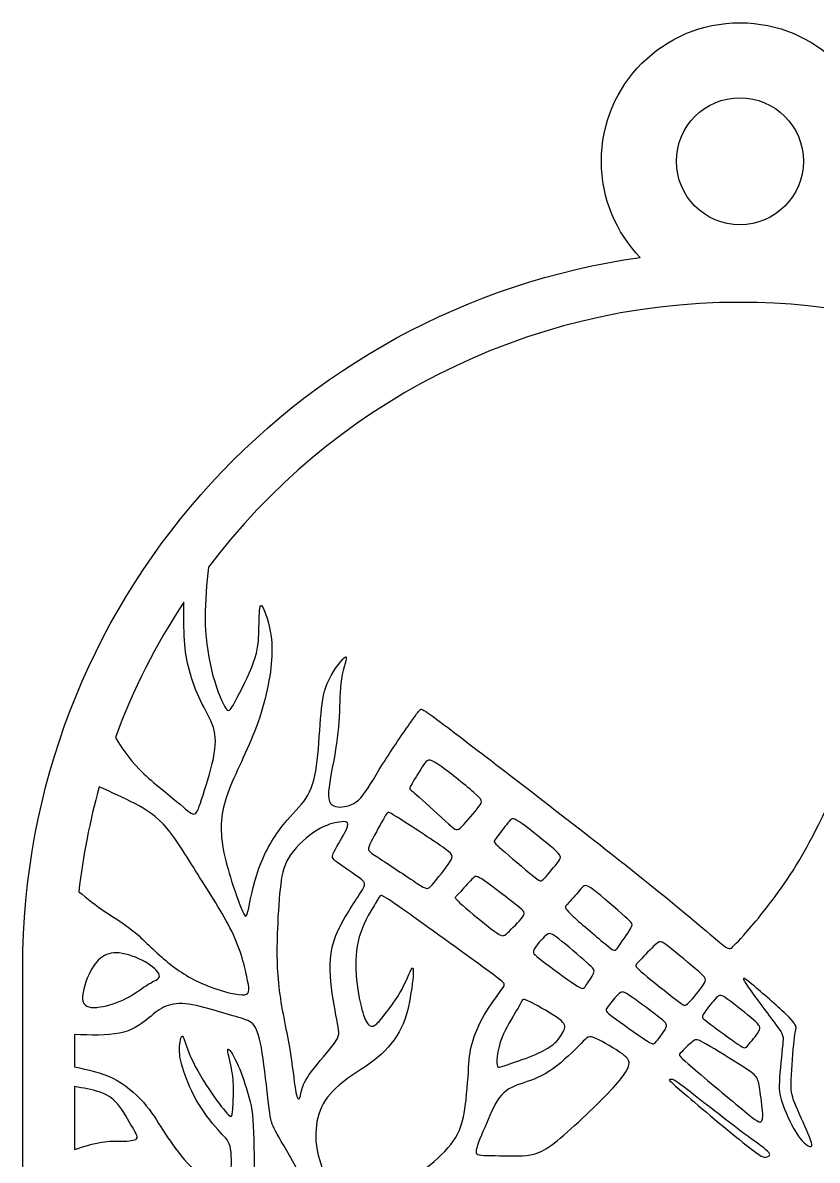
# Model space of a CAD drawing. Header units: centimetres. Extents: x -1 to 124, y -94 to 8.
# Drawn here: x 64.57 to 68.2, y 2.5 to 7.7 of the extents above; entities that cross this region are included whole.
import ezdxf

# ---------------------------------------------------------------- set-up
doc = ezdxf.new("R2010")
doc.units = ezdxf.units.CM
doc.header["$MEASUREMENT"] = 0
doc.layers.add('layer 1', color=7, linetype='Continuous')

msp = doc.modelspace()

# ---------------------------------------------------------------- linework, layer by layer
at = {"layer": 'layer 1', "color": 250}
for points, knots in [([(64.56871, -2.30398), (64.56871, -2.30398), (71.11525, -2.30398), (71.11525, -2.30398), (71.11525, -2.30398), (71.11525, -2.30398), (71.11525, 3.38243), (71.11525, 3.38243), (71.11525, 3.38243), (71.11525, 5.03593), (69.88913, 6.40283), (68.29656, 6.62412), (68.29656, 6.62412), (68.40661, 6.73791), (68.47434, 6.89286), (68.47434, 7.06366), (68.47434, 7.06366), (68.47434, 7.41291), (68.19123, 7.69602), (67.84198, 7.69602), (67.84198, 7.69602), (67.49273, 7.69602), (67.20962, 7.41291), (67.20962, 7.06366), (67.20962, 7.06366), (67.20962, 6.89286), (67.27736, 6.73791), (67.3874, 6.62412), (67.3874, 6.62412), (65.79483, 6.40282), (64.56871, 5.03592), (64.56871, 3.38243), (64.56871, 3.38243), (64.56871, 3.38243), (64.56871, -2.30398), (64.56871, -2.30398)], [0, 0, 0, 0, 0.1, 0.1, 0.1, 0.1, 0.2, 0.2, 0.2, 0.2, 0.3, 0.3, 0.3, 0.3, 0.4, 0.4, 0.4, 0.4, 0.5, 0.5, 0.5, 0.5, 0.6, 0.6, 0.6, 0.6, 0.7, 0.7, 0.7, 0.7, 0.8, 0.8, 0.8, 0.8, 1, 1, 1, 1]), ([(67.84198, 6.77387), (68.00203, 6.77387), (68.13178, 6.90361), (68.13178, 7.06366), (68.13178, 7.06366), (68.13178, 7.22372), (68.00203, 7.35346), (67.84198, 7.35346), (67.84198, 7.35346), (67.68193, 7.35346), (67.55218, 7.22372), (67.55218, 7.06366), (67.55218, 7.06366), (67.55218, 6.90361), (67.68193, 6.77387), (67.84198, 6.77387)], [0, 0, 0, 0, 0.2, 0.2, 0.2, 0.2, 0.4, 0.4, 0.4, 0.4, 0.6, 0.6, 0.6, 0.6, 1, 1, 1, 1]), ([(69.22003, 2.94805), (69.11587, 3.06402), (69.111, 3.07235), (69.11587, 3.08833), (69.11587, 3.08833), (69.12073, 3.10431), (69.13531, 3.12791), (69.20823, 3.23869), (69.20823, 3.23869), (69.28114, 3.34946), (69.4124, 3.54739), (69.57213, 3.78108), (69.57213, 3.78108), (69.73186, 4.01477), (69.92007, 4.28423), (70.01556, 4.42209), (70.01556, 4.42209), (70.11105, 4.55995), (70.11383, 4.56619), (69.98431, 4.63772), (69.98431, 4.63772), (69.85479, 4.70925), (69.59297, 4.84607), (69.45268, 4.91864), (69.45268, 4.91864), (69.3124, 4.99122), (69.29365, 4.99955), (69.27593, 4.97316), (69.27593, 4.97316), (69.25823, 4.94677), (69.24156, 4.88565), (69.21413, 4.81794), (69.21413, 4.81794), (69.1867, 4.75023), (69.1485, 4.67592), (69.11933, 4.62245), (69.11933, 4.62245), (69.09016, 4.56897), (69.07002, 4.53633), (69.02245, 4.43493), (69.02245, 4.43493), (68.97488, 4.33354), (68.89988, 4.1634), (68.83147, 4.01651), (68.83147, 4.01651), (68.76307, 3.86963), (68.70125, 3.74601), (68.66791, 3.68246), (68.66791, 3.68246), (68.63458, 3.61892), (68.62972, 3.61545), (68.57174, 3.71024), (68.57174, 3.71024), (68.51374, 3.80504), (68.40263, 3.99811), (68.34533, 4.09707), (68.34533, 4.09707), (68.28804, 4.19603), (68.28457, 4.20089), (68.25436, 4.14186), (68.25436, 4.14186), (68.22415, 4.08283), (68.1672, 3.9599), (68.09775, 3.84705), (68.09775, 3.84705), (68.02831, 3.7342), (67.94635, 3.63142), (67.89392, 3.56926), (67.89392, 3.56926), (67.84149, 3.50711), (67.81857, 3.48558), (67.80606, 3.47447), (67.80606, 3.47447), (67.79357, 3.46336), (67.79148, 3.46266), (67.73071, 3.5137), (67.73071, 3.5137), (67.66995, 3.56475), (67.55049, 3.66753), (67.31923, 3.85088), (67.31923, 3.85088), (67.08797, 4.03422), (66.7449, 4.29812), (66.57058, 4.43076), (66.57058, 4.43076), (66.39627, 4.56341), (66.39071, 4.56481), (66.38446, 4.56098), (66.38446, 4.56098), (66.37822, 4.55716), (66.37127, 4.54813), (66.34001, 4.50334), (66.34001, 4.50334), (66.30877, 4.45855), (66.2532, 4.37799), (66.21119, 4.31063), (66.21119, 4.31063), (66.16917, 4.24326), (66.1407, 4.18909), (66.11223, 4.15784), (66.11223, 4.15784), (66.08375, 4.12658), (66.05528, 4.11825), (66.02714, 4.11581), (66.02714, 4.11581), (65.99903, 4.11339), (65.97125, 4.11686), (65.96534, 4.15332), (65.96534, 4.15332), (65.95944, 4.18978), (65.97542, 4.25923), (65.98791, 4.32798), (65.98791, 4.32798), (66.00042, 4.39674), (66.00944, 4.4648), (66.01291, 4.5273), (66.01291, 4.5273), (66.01638, 4.58981), (66.01431, 4.64675), (66.02333, 4.69988), (66.02333, 4.69988), (66.03236, 4.75301), (66.0525, 4.80232), (66.04208, 4.80058), (66.04208, 4.80058), (66.03166, 4.79884), (65.9907, 4.74607), (65.96673, 4.6978), (65.96673, 4.6978), (65.94277, 4.64953), (65.93583, 4.60578), (65.93027, 4.54223), (65.93027, 4.54223), (65.92471, 4.47869), (65.92055, 4.39535), (65.91256, 4.32798), (65.91256, 4.32798), (65.90457, 4.26062), (65.89277, 4.20923), (65.8702, 4.16929), (65.8702, 4.16929), (65.84763, 4.12936), (65.81429, 4.10089), (65.77471, 4.05401), (65.77471, 4.05401), (65.73513, 4.00714), (65.68929, 3.94185), (65.65803, 3.86511), (65.65803, 3.86511), (65.62678, 3.78837), (65.61012, 3.70017), (65.60004, 3.65364), (65.60004, 3.65364), (65.58998, 3.60711), (65.5865, 3.60225), (65.56428, 3.65781), (65.56428, 3.65781), (65.54206, 3.71336), (65.50108, 3.82935), (65.48371, 3.92345), (65.48371, 3.92345), (65.46636, 4.01755), (65.47261, 4.08978), (65.50456, 4.17833), (65.50456, 4.17833), (65.5365, 4.26688), (65.59414, 4.37173), (65.63546, 4.48354), (65.63546, 4.48354), (65.67679, 4.59536), (65.70179, 4.71412), (65.7056, 4.80406), (65.7056, 4.80406), (65.70942, 4.89399), (65.69207, 4.9551), (65.67887, 4.99295), (65.67887, 4.99295), (65.66567, 5.03081), (65.65665, 5.04539), (65.65213, 5.02872), (65.65213, 5.02872), (65.64762, 5.01205), (65.64762, 4.96413), (65.64658, 4.92003), (65.64658, 4.92003), (65.64553, 4.87593), (65.64345, 4.83565), (65.62244, 4.77679), (65.62244, 4.77679), (65.60143, 4.71794), (65.5615, 4.6405), (65.53807, 4.59693), (65.53807, 4.59693), (65.51463, 4.55334), (65.50768, 4.54362), (65.49101, 4.57209), (65.49101, 4.57209), (65.47434, 4.60057), (65.44796, 4.66724), (65.4299, 4.74225), (65.4299, 4.74225), (65.41185, 4.81725), (65.40212, 4.90059), (65.40129, 4.98004), (65.40129, 4.98004), (65.40047, 5.0595), (65.40854, 5.13507), (65.41661, 5.21064), (65.41661, 5.21064), (65.97094, 5.9449), (66.85102, 6.41946), (67.84199, 6.41946), (67.84199, 6.41946), (69.51936, 6.41946), (70.87902, 5.0598), (70.87902, 3.38243), (70.87902, 3.38243), (70.87902, 3.38243), (70.87902, 0.05344), (70.87902, 0.05344), (70.87902, 0.05344), (70.86587, 0.01524), (70.85272, -0.02296), (70.84649, -0.05004), (70.84649, -0.05004), (70.84026, -0.07713), (70.84096, -0.0931), (70.84199, -0.16671), (70.84199, -0.16671), (70.84304, -0.24033), (70.84442, -0.37159), (70.84442, -0.43965), (70.84442, -0.43965), (70.84442, -0.50771), (70.84304, -0.51257), (70.8281, -0.51396), (70.8281, -0.51396), (70.81317, -0.51534), (70.7847, -0.51327), (70.76456, -0.51187), (70.76456, -0.51187), (70.74442, -0.51048), (70.73262, -0.50979), (70.72497, -0.45979), (70.72497, -0.45979), (70.71734, -0.40979), (70.71387, -0.31047), (70.7031, -0.24206), (70.7031, -0.24206), (70.69233, -0.17366), (70.67428, -0.13616), (70.66177, -0.11324), (70.66177, -0.11324), (70.64928, -0.09032), (70.64233, -0.08199), (70.63053, -0.08407), (70.63053, -0.08407), (70.61872, -0.08616), (70.60205, -0.09865), (70.58712, -0.11081), (70.58712, -0.11081), (70.57219, -0.12296), (70.55899, -0.13477), (70.55726, -0.1997), (70.55726, -0.1997), (70.55552, -0.26464), (70.56524, -0.38269), (70.56767, -0.44416), (70.56767, -0.44416), (70.5701, -0.50562), (70.56524, -0.51048), (70.53017, -0.51222), (70.53017, -0.51222), (70.4951, -0.51396), (70.42982, -0.51257), (70.39648, -0.51153), (70.39648, -0.51153), (70.36315, -0.51048), (70.36176, -0.50979), (70.36002, -0.48201), (70.36002, -0.48201), (70.35828, -0.45424), (70.3562, -0.39937), (70.35065, -0.3629), (70.35065, -0.3629), (70.34509, -0.32645), (70.33607, -0.30839), (70.32183, -0.28686), (70.32183, -0.28686), (70.30759, -0.26533), (70.28815, -0.24033), (70.27252, -0.2261), (70.27252, -0.2261), (70.25689, -0.21186), (70.24509, -0.20838), (70.23918, -0.25214), (70.23918, -0.25214), (70.23328, -0.29589), (70.23328, -0.38686), (70.23189, -0.43895), (70.23189, -0.43895), (70.2305, -0.49104), (70.22773, -0.50423), (70.20168, -0.50979), (70.20168, -0.50979), (70.17564, -0.51534), (70.12633, -0.51327), (70.09543, -0.51257), (70.09543, -0.51257), (70.06452, -0.51187), (70.05202, -0.51257), (70.04716, -0.45493), (70.04716, -0.45493), (70.0423, -0.39728), (70.04507, -0.2813), (70.04647, -0.21672), (70.04647, -0.21672), (70.04785, -0.15213), (70.04785, -0.13893), (70.03917, -0.1181), (70.03917, -0.1181), (70.03049, -0.09727), (70.01313, -0.0688), (69.99646, -0.04796), (69.99646, -0.04796), (69.97979, -0.02712), (69.96383, -0.01393), (69.93222, -0.03372), (69.93222, -0.03372), (69.90062, -0.05351), (69.8534, -0.1063), (69.82735, -0.1372), (69.82735, -0.1372), (69.80131, -0.1681), (69.79645, -0.17713), (69.77874, -0.0174), (69.77874, -0.0174), (69.76103, 0.14233), (69.73048, 0.47082), (69.71833, 0.6434), (69.71833, 0.6434), (69.70617, 0.81598), (69.71242, 0.83265), (69.77874, 0.79167), (69.77874, 0.79167), (69.84507, 0.7507), (69.97146, 0.65208), (70.04022, 0.60277), (70.04022, 0.60277), (70.10897, 0.55347), (70.12008, 0.55347), (70.21105, 0.67777), (70.21105, 0.67777), (70.30204, 0.8021), (70.47288, 1.05071), (70.55968, 1.17954), (70.55968, 1.17954), (70.64649, 1.30837), (70.64928, 1.3174), (70.48225, 1.42156), (70.48225, 1.42156), (70.31523, 1.52574), (69.97841, 1.72506), (69.80895, 1.82576), (69.80895, 1.82576), (69.6395, 1.92646), (69.63742, 1.92855), (69.62109, 1.99486), (69.62109, 1.99486), (69.60477, 2.06119), (69.57422, 2.19175), (69.5579, 2.26155), (69.5579, 2.26155), (69.54158, 2.33135), (69.53949, 2.34038), (69.57179, 2.34732), (69.57179, 2.34732), (69.60408, 2.35426), (69.67075, 2.35912), (69.70304, 2.36503), (69.70304, 2.36503), (69.73533, 2.37093), (69.73325, 2.37787), (69.63047, 2.49315), (69.63047, 2.49315), (69.52769, 2.60844), (69.3242, 2.83207), (69.22003, 2.94805)], [0, 0, 0, 0, 0.0102041, 0.0102041, 0.0102041, 0.0102041, 0.0204082, 0.0204082, 0.0204082, 0.0204082, 0.0306122, 0.0306122, 0.0306122, 0.0306122, 0.0408163, 0.0408163, 0.0408163, 0.0408163, 0.0510204, 0.0510204, 0.0510204, 0.0510204, 0.0612245, 0.0612245, 0.0612245, 0.0612245, 0.0714286, 0.0714286, 0.0714286, 0.0714286, 0.0816327, 0.0816327, 0.0816327, 0.0816327, 0.0918367, 0.0918367, 0.0918367, 0.0918367, 0.1020408, 0.1020408, 0.1020408, 0.1020408, 0.1122449, 0.1122449, 0.1122449, 0.1122449, 0.122449, 0.122449, 0.122449, 0.122449, 0.1326531, 0.1326531, 0.1326531, 0.1326531, 0.1428571, 0.1428571, 0.1428571, 0.1428571, 0.1530612, 0.1530612, 0.1530612, 0.1530612, 0.1632653, 0.1632653, 0.1632653, 0.1632653, 0.1734694, 0.1734694, 0.1734694, 0.1734694, 0.1836735, 0.1836735, 0.1836735, 0.1836735, 0.1938776, 0.1938776, 0.1938776, 0.1938776, 0.2040816, 0.2040816, 0.2040816, 0.2040816, 0.2142857, 0.2142857, 0.2142857, 0.2142857, 0.2244898, 0.2244898, 0.2244898, 0.2244898, 0.2346939, 0.2346939, 0.2346939, 0.2346939, 0.244898, 0.244898, 0.244898, 0.244898, 0.255102, 0.255102, 0.255102, 0.255102, 0.2653061, 0.2653061, 0.2653061, 0.2653061, 0.2755102, 0.2755102, 0.2755102, 0.2755102, 0.2857143, 0.2857143, 0.2857143, 0.2857143, 0.2959184, 0.2959184, 0.2959184, 0.2959184, 0.3061224, 0.3061224, 0.3061224, 0.3061224, 0.3163265, 0.3163265, 0.3163265, 0.3163265, 0.3265306, 0.3265306, 0.3265306, 0.3265306, 0.3367347, 0.3367347, 0.3367347, 0.3367347, 0.3469388, 0.3469388, 0.3469388, 0.3469388, 0.3571429, 0.3571429, 0.3571429, 0.3571429, 0.3673469, 0.3673469, 0.3673469, 0.3673469, 0.377551, 0.377551, 0.377551, 0.377551, 0.3877551, 0.3877551, 0.3877551, 0.3877551, 0.3979592, 0.3979592, 0.3979592, 0.3979592, 0.4081633, 0.4081633, 0.4081633, 0.4081633, 0.4183673, 0.4183673, 0.4183673, 0.4183673, 0.4285714, 0.4285714, 0.4285714, 0.4285714, 0.4387755, 0.4387755, 0.4387755, 0.4387755, 0.4489796, 0.4489796, 0.4489796, 0.4489796, 0.4591837, 0.4591837, 0.4591837, 0.4591837, 0.4693878, 0.4693878, 0.4693878, 0.4693878, 0.4795918, 0.4795918, 0.4795918, 0.4795918, 0.4897959, 0.4897959, 0.4897959, 0.4897959, 0.5, 0.5, 0.5, 0.5, 0.5102041, 0.5102041, 0.5102041, 0.5102041, 0.5204082, 0.5204082, 0.5204082, 0.5204082, 0.5306122, 0.5306122, 0.5306122, 0.5306122, 0.5408163, 0.5408163, 0.5408163, 0.5408163, 0.5510204, 0.5510204, 0.5510204, 0.5510204, 0.5612245, 0.5612245, 0.5612245, 0.5612245, 0.5714286, 0.5714286, 0.5714286, 0.5714286, 0.5816327, 0.5816327, 0.5816327, 0.5816327, 0.5918367, 0.5918367, 0.5918367, 0.5918367, 0.6020408, 0.6020408, 0.6020408, 0.6020408, 0.6122449, 0.6122449, 0.6122449, 0.6122449, 0.622449, 0.622449, 0.622449, 0.622449, 0.6326531, 0.6326531, 0.6326531, 0.6326531, 0.6428571, 0.6428571, 0.6428571, 0.6428571, 0.6530612, 0.6530612, 0.6530612, 0.6530612, 0.6632653, 0.6632653, 0.6632653, 0.6632653, 0.6734694, 0.6734694, 0.6734694, 0.6734694, 0.6836735, 0.6836735, 0.6836735, 0.6836735, 0.6938776, 0.6938776, 0.6938776, 0.6938776, 0.7040816, 0.7040816, 0.7040816, 0.7040816, 0.7142857, 0.7142857, 0.7142857, 0.7142857, 0.7244898, 0.7244898, 0.7244898, 0.7244898, 0.7346939, 0.7346939, 0.7346939, 0.7346939, 0.744898, 0.744898, 0.744898, 0.744898, 0.755102, 0.755102, 0.755102, 0.755102, 0.7653061, 0.7653061, 0.7653061, 0.7653061, 0.7755102, 0.7755102, 0.7755102, 0.7755102, 0.7857143, 0.7857143, 0.7857143, 0.7857143, 0.7959184, 0.7959184, 0.7959184, 0.7959184, 0.8061224, 0.8061224, 0.8061224, 0.8061224, 0.8163265, 0.8163265, 0.8163265, 0.8163265, 0.8265306, 0.8265306, 0.8265306, 0.8265306, 0.8367347, 0.8367347, 0.8367347, 0.8367347, 0.8469388, 0.8469388, 0.8469388, 0.8469388, 0.8571429, 0.8571429, 0.8571429, 0.8571429, 0.8673469, 0.8673469, 0.8673469, 0.8673469, 0.877551, 0.877551, 0.877551, 0.877551, 0.8877551, 0.8877551, 0.8877551, 0.8877551, 0.8979592, 0.8979592, 0.8979592, 0.8979592, 0.9081633, 0.9081633, 0.9081633, 0.9081633, 0.9183673, 0.9183673, 0.9183673, 0.9183673, 0.9285714, 0.9285714, 0.9285714, 0.9285714, 0.9387755, 0.9387755, 0.9387755, 0.9387755, 0.9489796, 0.9489796, 0.9489796, 0.9489796, 0.9591837, 0.9591837, 0.9591837, 0.9591837, 0.9693878, 0.9693878, 0.9693878, 0.9693878, 0.9795918, 0.9795918, 0.9795918, 0.9795918, 1, 1, 1, 1]), ([(65.10162, 4.28661), (65.05069, 4.33831), (65.02104, 4.38546), (64.9914, 4.4326), (64.9914, 4.4326), (65.07216, 4.65177), (65.17749, 4.85906), (65.30402, 5.05113), (65.30402, 5.05113), (65.30376, 4.98948), (65.30351, 4.92784), (65.30685, 4.87653), (65.30685, 4.87653), (65.3102, 4.82523), (65.31714, 4.78425), (65.3293, 4.73911), (65.3293, 4.73911), (65.34145, 4.69397), (65.35882, 4.64466), (65.38, 4.6009), (65.38, 4.6009), (65.40118, 4.55715), (65.42618, 4.51896), (65.43868, 4.47903), (65.43868, 4.47903), (65.45118, 4.43909), (65.45118, 4.39743), (65.43868, 4.33735), (65.43868, 4.33735), (65.42618, 4.27728), (65.40118, 4.1988), (65.38521, 4.15018), (65.38521, 4.15018), (65.36924, 4.10157), (65.36229, 4.08283), (65.3491, 4.08318), (65.3491, 4.08318), (65.3359, 4.08353), (65.31646, 4.10297), (65.27062, 4.14081), (65.27062, 4.14081), (65.22478, 4.17866), (65.15255, 4.23492), (65.10162, 4.28661)], [0, 0, 0, 0, 0.0833333, 0.0833333, 0.0833333, 0.0833333, 0.1666667, 0.1666667, 0.1666667, 0.1666667, 0.25, 0.25, 0.25, 0.25, 0.3333333, 0.3333333, 0.3333333, 0.3333333, 0.4166667, 0.4166667, 0.4166667, 0.4166667, 0.5, 0.5, 0.5, 0.5, 0.5833333, 0.5833333, 0.5833333, 0.5833333, 0.6666667, 0.6666667, 0.6666667, 0.6666667, 0.75, 0.75, 0.75, 0.75, 0.8333333, 0.8333333, 0.8333333, 0.8333333, 1, 1, 1, 1]), ([(66.51202, 4.03786), (66.4773, 4.06894), (66.41271, 4.12901), (66.37799, 4.16026), (66.37799, 4.16026), (66.34327, 4.19152), (66.33841, 4.19395), (66.33597, 4.19655), (66.33597, 4.19655), (66.33354, 4.19915), (66.33354, 4.20194), (66.34587, 4.22311), (66.34587, 4.22311), (66.3582, 4.2443), (66.38285, 4.28388), (66.3983, 4.30767), (66.3983, 4.30767), (66.41375, 4.33145), (66.42001, 4.33945), (66.46324, 4.31079), (66.46324, 4.31079), (66.50647, 4.28215), (66.58668, 4.21686), (66.62731, 4.18179), (66.62731, 4.18179), (66.66793, 4.14672), (66.66898, 4.14186), (66.65058, 4.11703), (66.65058, 4.11703), (66.63217, 4.0922), (66.59432, 4.04741), (66.57296, 4.02605), (66.57296, 4.02605), (66.55161, 4.0047), (66.54674, 4.00678), (66.51202, 4.03786)], [0, 0, 0, 0, 0.1, 0.1, 0.1, 0.1, 0.2, 0.2, 0.2, 0.2, 0.3, 0.3, 0.3, 0.3, 0.4, 0.4, 0.4, 0.4, 0.5, 0.5, 0.5, 0.5, 0.6, 0.6, 0.6, 0.6, 0.7, 0.7, 0.7, 0.7, 0.8, 0.8, 0.8, 0.8, 1, 1, 1, 1]), ([(65.59529, 3.32166), (65.60467, 3.27375), (65.60605, 3.25639), (65.56994, 3.25743), (65.56994, 3.25743), (65.53383, 3.25847), (65.4602, 3.27791), (65.39527, 3.3057), (65.39527, 3.3057), (65.33034, 3.33348), (65.27409, 3.36959), (65.22131, 3.41403), (65.22131, 3.41403), (65.16853, 3.45848), (65.11922, 3.51127), (65.07338, 3.54912), (65.07338, 3.54912), (65.02755, 3.58696), (64.98518, 3.60988), (64.94427, 3.6373), (64.94427, 3.6373), (64.90337, 3.66473), (64.86391, 3.69667), (64.82446, 3.7286), (64.82446, 3.7286), (64.84304, 3.89238), (64.87465, 4.05224), (64.91823, 4.20707), (64.91823, 4.20707), (64.97365, 4.18233), (65.02907, 4.15758), (65.0804, 4.13062), (65.0804, 4.13062), (65.13171, 4.10366), (65.17895, 4.0745), (65.22686, 4.01823), (65.22686, 4.01823), (65.27478, 3.96199), (65.32339, 3.87865), (65.37756, 3.79218), (65.37756, 3.79218), (65.43174, 3.70572), (65.49146, 3.61613), (65.53001, 3.5321), (65.53001, 3.5321), (65.56855, 3.44806), (65.58591, 3.36959), (65.59529, 3.32166)], [0, 0, 0, 0, 0.0769231, 0.0769231, 0.0769231, 0.0769231, 0.1538462, 0.1538462, 0.1538462, 0.1538462, 0.2307692, 0.2307692, 0.2307692, 0.2307692, 0.3076923, 0.3076923, 0.3076923, 0.3076923, 0.3846154, 0.3846154, 0.3846154, 0.3846154, 0.4615385, 0.4615385, 0.4615385, 0.4615385, 0.5384615, 0.5384615, 0.5384615, 0.5384615, 0.6153846, 0.6153846, 0.6153846, 0.6153846, 0.6923077, 0.6923077, 0.6923077, 0.6923077, 0.7692308, 0.7692308, 0.7692308, 0.7692308, 0.8461538, 0.8461538, 0.8461538, 0.8461538, 1, 1, 1, 1]), ([(66.48425, 3.93299), (66.53286, 3.89914), (66.53633, 3.89254), (66.5181, 3.86441), (66.5181, 3.86441), (66.49987, 3.83628), (66.45994, 3.78663), (66.43875, 3.7618), (66.43875, 3.7618), (66.41758, 3.73697), (66.41514, 3.73697), (66.36948, 3.76666), (66.36948, 3.76666), (66.32382, 3.79635), (66.23493, 3.85573), (66.18892, 3.88577), (66.18892, 3.88577), (66.14291, 3.9158), (66.13978, 3.9165), (66.1535, 3.94532), (66.1535, 3.94532), (66.16722, 3.97414), (66.19777, 4.0311), (66.21461, 4.06026), (66.21461, 4.06026), (66.23145, 4.08943), (66.23458, 4.09081), (66.23788, 4.09099), (66.23788, 4.09099), (66.24118, 4.09116), (66.24465, 4.09012), (66.29326, 4.05904), (66.29326, 4.05904), (66.34188, 4.02796), (66.43564, 3.96685), (66.48425, 3.93299)], [0, 0, 0, 0, 0.1, 0.1, 0.1, 0.1, 0.2, 0.2, 0.2, 0.2, 0.3, 0.3, 0.3, 0.3, 0.4, 0.4, 0.4, 0.4, 0.5, 0.5, 0.5, 0.5, 0.6, 0.6, 0.6, 0.6, 0.7, 0.7, 0.7, 0.7, 0.8, 0.8, 0.8, 0.8, 1, 1, 1, 1]), ([(66.89573, 3.80243), (66.85996, 3.83177), (66.79051, 3.89011), (66.75544, 3.92119), (66.75544, 3.92119), (66.72037, 3.95227), (66.71968, 3.95609), (66.72071, 3.95955), (66.72071, 3.95955), (66.72176, 3.96303), (66.72454, 3.96616), (66.73773, 3.98351), (66.73773, 3.98351), (66.75093, 4.00088), (66.77454, 4.03248), (66.78877, 4.04931), (66.78877, 4.04931), (66.80302, 4.06616), (66.80788, 4.06824), (66.84607, 4.04046), (66.84607, 4.04046), (66.88427, 4.01269), (66.9558, 3.95504), (66.99209, 3.92379), (66.99209, 3.92379), (67.02838, 3.89254), (67.02942, 3.88768), (67.01414, 3.86684), (67.01414, 3.86684), (66.99886, 3.84601), (66.96726, 3.80921), (66.95042, 3.79097), (66.95042, 3.79097), (66.93358, 3.77274), (66.9315, 3.77309), (66.89573, 3.80243)], [0, 0, 0, 0, 0.1, 0.1, 0.1, 0.1, 0.2, 0.2, 0.2, 0.2, 0.3, 0.3, 0.3, 0.3, 0.4, 0.4, 0.4, 0.4, 0.5, 0.5, 0.5, 0.5, 0.6, 0.6, 0.6, 0.6, 0.7, 0.7, 0.7, 0.7, 0.8, 0.8, 0.8, 0.8, 1, 1, 1, 1]), ([(65.88697, 2.90775), (65.85711, 2.86782), (65.84739, 2.84352), (65.84183, 2.82338), (65.84183, 2.82338), (65.83628, 2.80324), (65.83489, 2.78726), (65.83072, 2.78309), (65.83072, 2.78309), (65.82655, 2.77893), (65.81961, 2.78656), (65.81301, 2.82545), (65.81301, 2.82545), (65.80641, 2.86435), (65.80016, 2.93449), (65.78558, 3.01852), (65.78558, 3.01852), (65.77099, 3.10256), (65.74808, 3.20048), (65.73731, 3.29424), (65.73731, 3.29424), (65.72655, 3.38799), (65.72794, 3.47758), (65.73106, 3.55744), (65.73106, 3.55744), (65.73419, 3.63731), (65.73905, 3.70745), (65.74599, 3.76197), (65.74599, 3.76197), (65.75294, 3.81649), (65.76196, 3.85538), (65.79114, 3.89705), (65.79114, 3.89705), (65.82031, 3.93871), (65.86961, 3.98316), (65.91197, 4.00921), (65.91197, 4.00921), (65.95434, 4.03525), (65.98976, 4.04289), (66.01129, 4.04636), (66.01129, 4.04636), (66.03281, 4.04984), (66.04046, 4.04914), (66.04636, 4.04567), (66.04636, 4.04567), (66.05226, 4.04219), (66.05643, 4.03595), (66.04427, 4.00991), (66.04427, 4.00991), (66.03212, 3.98386), (66.00365, 3.93802), (65.99045, 3.91233), (65.99045, 3.91233), (65.97726, 3.88663), (65.97934, 3.88107), (66.00538, 3.86163), (66.00538, 3.86163), (66.03143, 3.84218), (66.08143, 3.80885), (66.10781, 3.78975), (66.10781, 3.78975), (66.13421, 3.77065), (66.13698, 3.76579), (66.11025, 3.72342), (66.11025, 3.72342), (66.08351, 3.68107), (66.02726, 3.60119), (65.99844, 3.52828), (65.99844, 3.52828), (65.96961, 3.45536), (65.96823, 3.38938), (65.97517, 3.3182), (65.97517, 3.3182), (65.98212, 3.24701), (65.9974, 3.17062), (66.00573, 3.12652), (66.00573, 3.12652), (66.01406, 3.08242), (66.01545, 3.07061), (65.99115, 3.03693), (65.99115, 3.03693), (65.96684, 3.00324), (65.91683, 2.94769), (65.88697, 2.90775)], [0, 0, 0, 0, 0.0454545, 0.0454545, 0.0454545, 0.0454545, 0.0909091, 0.0909091, 0.0909091, 0.0909091, 0.1363636, 0.1363636, 0.1363636, 0.1363636, 0.1818182, 0.1818182, 0.1818182, 0.1818182, 0.2272727, 0.2272727, 0.2272727, 0.2272727, 0.2727273, 0.2727273, 0.2727273, 0.2727273, 0.3181818, 0.3181818, 0.3181818, 0.3181818, 0.3636364, 0.3636364, 0.3636364, 0.3636364, 0.4090909, 0.4090909, 0.4090909, 0.4090909, 0.4545455, 0.4545455, 0.4545455, 0.4545455, 0.5, 0.5, 0.5, 0.5, 0.5454545, 0.5454545, 0.5454545, 0.5454545, 0.5909091, 0.5909091, 0.5909091, 0.5909091, 0.6363636, 0.6363636, 0.6363636, 0.6363636, 0.6818182, 0.6818182, 0.6818182, 0.6818182, 0.7272727, 0.7272727, 0.7272727, 0.7272727, 0.7727273, 0.7727273, 0.7727273, 0.7727273, 0.8181818, 0.8181818, 0.8181818, 0.8181818, 0.8636364, 0.8636364, 0.8636364, 0.8636364, 0.9090909, 0.9090909, 0.9090909, 0.9090909, 1, 1, 1, 1]), ([(66.7195, 3.54928), (66.68148, 3.57759), (66.61064, 3.63592), (66.57574, 3.66666), (66.57574, 3.66666), (66.54085, 3.69739), (66.54188, 3.70051), (66.54345, 3.70294), (66.54345, 3.70294), (66.54501, 3.70537), (66.54709, 3.70712), (66.56168, 3.72308), (66.56168, 3.72308), (66.57626, 3.73905), (66.60335, 3.76927), (66.61897, 3.78559), (66.61897, 3.78559), (66.6346, 3.80191), (66.63877, 3.80434), (66.67644, 3.77813), (66.67644, 3.77813), (66.71412, 3.75191), (66.78531, 3.69704), (66.82281, 3.66718), (66.82281, 3.66718), (66.86031, 3.63732), (66.86413, 3.63246), (66.84937, 3.61283), (66.84937, 3.61283), (66.83461, 3.59322), (66.80128, 3.55884), (66.78201, 3.54078), (66.78201, 3.54078), (66.76273, 3.52272), (66.75752, 3.52099), (66.7195, 3.54928)], [0, 0, 0, 0, 0.1, 0.1, 0.1, 0.1, 0.2, 0.2, 0.2, 0.2, 0.3, 0.3, 0.3, 0.3, 0.4, 0.4, 0.4, 0.4, 0.5, 0.5, 0.5, 0.5, 0.6, 0.6, 0.6, 0.6, 0.7, 0.7, 0.7, 0.7, 0.8, 0.8, 0.8, 0.8, 1, 1, 1, 1]), ([(67.23255, 3.48574), (67.19435, 3.51717), (67.11866, 3.58071), (67.08133, 3.61543), (67.08133, 3.61543), (67.044, 3.65016), (67.04504, 3.65607), (67.04591, 3.65954), (67.04591, 3.65954), (67.04677, 3.66302), (67.04747, 3.66405), (67.06101, 3.67916), (67.06101, 3.67916), (67.07456, 3.69427), (67.10094, 3.72343), (67.1164, 3.74114), (67.1164, 3.74114), (67.13186, 3.75885), (67.13637, 3.7651), (67.1737, 3.73732), (67.1737, 3.73732), (67.21103, 3.70954), (67.28117, 3.64774), (67.31728, 3.61544), (67.31728, 3.61544), (67.35339, 3.58315), (67.35547, 3.58037), (67.34228, 3.55866), (67.34228, 3.55866), (67.32909, 3.53696), (67.30061, 3.49634), (67.28603, 3.47568), (67.28603, 3.47568), (67.27144, 3.45501), (67.27075, 3.45432), (67.23255, 3.48574)], [0, 0, 0, 0, 0.1, 0.1, 0.1, 0.1, 0.2, 0.2, 0.2, 0.2, 0.3, 0.3, 0.3, 0.3, 0.4, 0.4, 0.4, 0.4, 0.5, 0.5, 0.5, 0.5, 0.6, 0.6, 0.6, 0.6, 0.7, 0.7, 0.7, 0.7, 0.8, 0.8, 0.8, 0.8, 1, 1, 1, 1]), ([(66.25817, 2.24452), (66.23491, 2.21431), (66.19463, 2.17402), (66.16997, 2.14799), (66.16997, 2.14799), (66.14532, 2.12194), (66.13629, 2.11013), (66.12483, 2.11534), (66.12483, 2.11534), (66.11337, 2.12055), (66.09949, 2.14277), (66.06476, 2.20528), (66.06476, 2.20528), (66.03004, 2.26778), (65.97448, 2.37056), (65.94323, 2.448), (65.94323, 2.448), (65.91197, 2.52544), (65.90503, 2.57753), (65.90642, 2.62614), (65.90642, 2.62614), (65.90781, 2.67475), (65.91753, 2.7199), (65.94044, 2.76052), (65.94044, 2.76052), (65.96337, 2.80115), (65.99948, 2.83726), (66.04462, 2.87059), (66.04462, 2.87059), (66.08976, 2.90393), (66.14394, 2.93449), (66.18942, 2.97268), (66.18942, 2.97268), (66.23491, 3.01088), (66.27172, 3.05672), (66.29603, 3.10672), (66.29603, 3.10672), (66.32034, 3.15673), (66.33214, 3.2109), (66.34082, 3.26645), (66.34082, 3.26645), (66.3495, 3.32201), (66.35506, 3.37896), (66.3488, 3.38104), (66.3488, 3.38104), (66.34256, 3.38313), (66.3245, 3.33034), (66.29984, 3.28382), (66.29984, 3.28382), (66.27519, 3.23729), (66.24394, 3.19701), (66.22206, 3.16922), (66.22206, 3.16922), (66.20018, 3.14145), (66.18769, 3.12617), (66.17622, 3.11887), (66.17622, 3.11887), (66.16477, 3.11158), (66.15435, 3.11228), (66.14394, 3.12512), (66.14394, 3.12512), (66.13352, 3.13798), (66.1231, 3.16297), (66.11268, 3.20638), (66.11268, 3.20638), (66.10226, 3.24979), (66.09185, 3.3116), (66.08942, 3.37132), (66.08942, 3.37132), (66.08699, 3.43105), (66.09254, 3.48869), (66.11129, 3.54286), (66.11129, 3.54286), (66.13004, 3.59703), (66.16199, 3.64773), (66.17901, 3.6762), (66.17901, 3.6762), (66.19601, 3.70467), (66.1981, 3.71093), (66.20504, 3.71093), (66.20504, 3.71093), (66.21199, 3.71093), (66.2238, 3.70467), (66.31547, 3.63974), (66.31547, 3.63974), (66.40714, 3.57481), (66.57868, 3.45119), (66.66757, 3.3859), (66.66757, 3.3859), (66.75647, 3.32063), (66.76272, 3.31369), (66.7655, 3.30847), (66.7655, 3.30847), (66.76828, 3.30327), (66.76759, 3.29979), (66.75126, 3.27721), (66.75126, 3.27721), (66.73494, 3.25465), (66.703, 3.21298), (66.67695, 3.16819), (66.67695, 3.16819), (66.65091, 3.12339), (66.63077, 3.07547), (66.61966, 3.03554), (66.61966, 3.03554), (66.60854, 2.9956), (66.60646, 2.96366), (66.60264, 2.90532), (66.60264, 2.90532), (66.59882, 2.84699), (66.59326, 2.76225), (66.58007, 2.70045), (66.58007, 2.70045), (66.56688, 2.63864), (66.54605, 2.59975), (66.50923, 2.55843), (66.50923, 2.55843), (66.47243, 2.5171), (66.41965, 2.47335), (66.38283, 2.44453), (66.38283, 2.44453), (66.34603, 2.41571), (66.3252, 2.40183), (66.31304, 2.38272), (66.31304, 2.38272), (66.30089, 2.36362), (66.29741, 2.33932), (66.29255, 2.31709), (66.29255, 2.31709), (66.28769, 2.29487), (66.28145, 2.27473), (66.25817, 2.24452)], [0, 0, 0, 0, 0.0294118, 0.0294118, 0.0294118, 0.0294118, 0.0588235, 0.0588235, 0.0588235, 0.0588235, 0.0882353, 0.0882353, 0.0882353, 0.0882353, 0.1176471, 0.1176471, 0.1176471, 0.1176471, 0.1470588, 0.1470588, 0.1470588, 0.1470588, 0.1764706, 0.1764706, 0.1764706, 0.1764706, 0.2058824, 0.2058824, 0.2058824, 0.2058824, 0.2352941, 0.2352941, 0.2352941, 0.2352941, 0.2647059, 0.2647059, 0.2647059, 0.2647059, 0.2941176, 0.2941176, 0.2941176, 0.2941176, 0.3235294, 0.3235294, 0.3235294, 0.3235294, 0.3529412, 0.3529412, 0.3529412, 0.3529412, 0.3823529, 0.3823529, 0.3823529, 0.3823529, 0.4117647, 0.4117647, 0.4117647, 0.4117647, 0.4411765, 0.4411765, 0.4411765, 0.4411765, 0.4705882, 0.4705882, 0.4705882, 0.4705882, 0.5, 0.5, 0.5, 0.5, 0.5294118, 0.5294118, 0.5294118, 0.5294118, 0.5588235, 0.5588235, 0.5588235, 0.5588235, 0.5882353, 0.5882353, 0.5882353, 0.5882353, 0.6176471, 0.6176471, 0.6176471, 0.6176471, 0.6470588, 0.6470588, 0.6470588, 0.6470588, 0.6764706, 0.6764706, 0.6764706, 0.6764706, 0.7058824, 0.7058824, 0.7058824, 0.7058824, 0.7352941, 0.7352941, 0.7352941, 0.7352941, 0.7647059, 0.7647059, 0.7647059, 0.7647059, 0.7941176, 0.7941176, 0.7941176, 0.7941176, 0.8235294, 0.8235294, 0.8235294, 0.8235294, 0.8529412, 0.8529412, 0.8529412, 0.8529412, 0.8823529, 0.8823529, 0.8823529, 0.8823529, 0.9117647, 0.9117647, 0.9117647, 0.9117647, 0.9411765, 0.9411765, 0.9411765, 0.9411765, 1, 1, 1, 1]), ([(67.17421, 3.35535), (67.16762, 3.34007), (67.14956, 3.31508), (67.13932, 3.29997), (67.13932, 3.29997), (67.12908, 3.28487), (67.12665, 3.27966), (67.08862, 3.30466), (67.08862, 3.30466), (67.0506, 3.32966), (66.97698, 3.38487), (66.93774, 3.41473), (66.93774, 3.41473), (66.8985, 3.4446), (66.89365, 3.44911), (66.90371, 3.46665), (66.90371, 3.46665), (66.91379, 3.48418), (66.93878, 3.51474), (66.95562, 3.5288), (66.95562, 3.5288), (66.97247, 3.54286), (66.98115, 3.54044), (67.0157, 3.51318), (67.0157, 3.51318), (67.05025, 3.48592), (67.11067, 3.43383), (67.14331, 3.40501), (67.14331, 3.40501), (67.17596, 3.37619), (67.18082, 3.37063), (67.17421, 3.35535)], [0, 0, 0, 0, 0.1111111, 0.1111111, 0.1111111, 0.1111111, 0.2222222, 0.2222222, 0.2222222, 0.2222222, 0.3333333, 0.3333333, 0.3333333, 0.3333333, 0.4444444, 0.4444444, 0.4444444, 0.4444444, 0.5555556, 0.5555556, 0.5555556, 0.5555556, 0.6666667, 0.6666667, 0.6666667, 0.6666667, 0.7777778, 0.7777778, 0.7777778, 0.7777778, 1, 1, 1, 1]), ([(67.60949, 3.22202), (67.5909, 3.20326), (67.58674, 3.20709), (67.54889, 3.23694), (67.54889, 3.23694), (67.51104, 3.26681), (67.43951, 3.32271), (67.40339, 3.3531), (67.40339, 3.3531), (67.36729, 3.38349), (67.36659, 3.38834), (67.36711, 3.39199), (67.36711, 3.39199), (67.36763, 3.39563), (67.36937, 3.39807), (67.38673, 3.41647), (67.38673, 3.41647), (67.40409, 3.43487), (67.43708, 3.46925), (67.45618, 3.48696), (67.45618, 3.48696), (67.47528, 3.50467), (67.48049, 3.50571), (67.5166, 3.47811), (67.5166, 3.47811), (67.55271, 3.4505), (67.61973, 3.39425), (67.65445, 3.36369), (67.65445, 3.36369), (67.68917, 3.33313), (67.69161, 3.32827), (67.67633, 3.30517), (67.67633, 3.30517), (67.66105, 3.28209), (67.62806, 3.24077), (67.60949, 3.22202)], [0, 0, 0, 0, 0.1, 0.1, 0.1, 0.1, 0.2, 0.2, 0.2, 0.2, 0.3, 0.3, 0.3, 0.3, 0.4, 0.4, 0.4, 0.4, 0.5, 0.5, 0.5, 0.5, 0.6, 0.6, 0.6, 0.6, 0.7, 0.7, 0.7, 0.7, 0.8, 0.8, 0.8, 0.8, 1, 1, 1, 1]), ([(64.92059, 3.20222), (64.8824, 3.19667), (64.85115, 3.20014), (64.84351, 3.22826), (64.84351, 3.22826), (64.83587, 3.25639), (64.85184, 3.30917), (64.8699, 3.34875), (64.8699, 3.34875), (64.88796, 3.38834), (64.9081, 3.41473), (64.93241, 3.43105), (64.93241, 3.43105), (64.95671, 3.44737), (64.98518, 3.45362), (65.02268, 3.44702), (65.02268, 3.44702), (65.06019, 3.44043), (65.10672, 3.42098), (65.14005, 3.40015), (65.14005, 3.40015), (65.17339, 3.37931), (65.19353, 3.35709), (65.19249, 3.34285), (65.19249, 3.34285), (65.19144, 3.32862), (65.16922, 3.32236), (65.14179, 3.30604), (65.14179, 3.30604), (65.11436, 3.28973), (65.08171, 3.26333), (65.04282, 3.24284), (65.04282, 3.24284), (65.00393, 3.22236), (64.95879, 3.20778), (64.92059, 3.20222)], [0, 0, 0, 0, 0.1, 0.1, 0.1, 0.1, 0.2, 0.2, 0.2, 0.2, 0.3, 0.3, 0.3, 0.3, 0.4, 0.4, 0.4, 0.4, 0.5, 0.5, 0.5, 0.5, 0.6, 0.6, 0.6, 0.6, 0.7, 0.7, 0.7, 0.7, 0.8, 0.8, 0.8, 0.8, 1, 1, 1, 1]), ([(68.10795, 2.61416), (68.08261, 2.65114), (68.05552, 2.71122), (68.03989, 2.75167), (68.03989, 2.75167), (68.02427, 2.79213), (68.0201, 2.81296), (68.02235, 2.86209), (68.02235, 2.86209), (68.02461, 2.91123), (68.0333, 2.98867), (68.03746, 3.02929), (68.03746, 3.02929), (68.04163, 3.06992), (68.04128, 3.07374), (68.01107, 3.11506), (68.01107, 3.11506), (67.98086, 3.15638), (67.92079, 3.23521), (67.89005, 3.27826), (67.89005, 3.27826), (67.85932, 3.32133), (67.85794, 3.32862), (67.85915, 3.33157), (67.85915, 3.33157), (67.86037, 3.33453), (67.86419, 3.33313), (67.90221, 3.30136), (67.90221, 3.30136), (67.94024, 3.26959), (68.01246, 3.20743), (68.0517, 3.16975), (68.0517, 3.16975), (68.09093, 3.13208), (68.09719, 3.11889), (68.09823, 3.10916), (68.09823, 3.10916), (68.09927, 3.09944), (68.0951, 3.09319), (68.08989, 3.04891), (68.08989, 3.04891), (68.08469, 3.00464), (68.07844, 2.92235), (68.07653, 2.87182), (68.07653, 2.87182), (68.07462, 2.8213), (68.07705, 2.80254), (68.09233, 2.76348), (68.09233, 2.76348), (68.10761, 2.72441), (68.13573, 2.66504), (68.15257, 2.62597), (68.15257, 2.62597), (68.16941, 2.5869), (68.17497, 2.56815), (68.16594, 2.56573), (68.16594, 2.56573), (68.15691, 2.56329), (68.1333, 2.57718), (68.10795, 2.61416)], [0, 0, 0, 0, 0.0625, 0.0625, 0.0625, 0.0625, 0.125, 0.125, 0.125, 0.125, 0.1875, 0.1875, 0.1875, 0.1875, 0.25, 0.25, 0.25, 0.25, 0.3125, 0.3125, 0.3125, 0.3125, 0.375, 0.375, 0.375, 0.375, 0.4375, 0.4375, 0.4375, 0.4375, 0.5, 0.5, 0.5, 0.5, 0.5625, 0.5625, 0.5625, 0.5625, 0.625, 0.625, 0.625, 0.625, 0.6875, 0.6875, 0.6875, 0.6875, 0.75, 0.75, 0.75, 0.75, 0.8125, 0.8125, 0.8125, 0.8125, 0.875, 0.875, 0.875, 0.875, 1, 1, 1, 1]), ([(64.98025, 2.87685), (64.92603, 2.90359), (64.86549, 2.91609), (64.80495, 2.92859), (64.80495, 2.92859), (64.80495, 2.92859), (64.80495, 3.07652), (64.80495, 3.07652), (64.80495, 3.07652), (64.87938, 3.07374), (64.95381, 3.07096), (65.01012, 3.08277), (65.01012, 3.08277), (65.06644, 3.09458), (65.10464, 3.12096), (65.13415, 3.14423), (65.13415, 3.14423), (65.16367, 3.1675), (65.1845, 3.18763), (65.21124, 3.20083), (65.21124, 3.20083), (65.23797, 3.21402), (65.27062, 3.22028), (65.31159, 3.21645), (65.31159, 3.21645), (65.35256, 3.21264), (65.40187, 3.19875), (65.44771, 3.18555), (65.44771, 3.18555), (65.49354, 3.17236), (65.53591, 3.15985), (65.56647, 3.15047), (65.56647, 3.15047), (65.59702, 3.1411), (65.61577, 3.13485), (65.63036, 3.10916), (65.63036, 3.10916), (65.64494, 3.08347), (65.65536, 3.03832), (65.66578, 2.9661), (65.66578, 2.9661), (65.67619, 2.89387), (65.68661, 2.79456), (65.69356, 2.7383), (65.69356, 2.7383), (65.7005, 2.68205), (65.70398, 2.66885), (65.72238, 2.63517), (65.72238, 2.63517), (65.74078, 2.60149), (65.77412, 2.54732), (65.8144, 2.47197), (65.8144, 2.47197), (65.85468, 2.39662), (65.9019, 2.30009), (65.9276, 2.22404), (65.9276, 2.22404), (65.9533, 2.148), (65.95746, 2.09243), (65.95885, 2.05945), (65.95885, 2.05945), (65.96023, 2.02646), (65.95885, 2.01605), (65.92448, 2.02784), (65.92448, 2.02784), (65.8901, 2.03965), (65.82273, 2.07368), (65.77377, 2.10771), (65.77377, 2.10771), (65.72481, 2.14174), (65.69425, 2.17577), (65.67273, 2.20355), (65.67273, 2.20355), (65.65119, 2.23134), (65.6387, 2.25286), (65.63209, 2.27786), (65.63209, 2.27786), (65.6255, 2.30286), (65.62481, 2.33133), (65.62481, 2.40148), (65.62481, 2.40148), (65.62481, 2.47163), (65.6255, 2.58344), (65.62098, 2.65913), (65.62098, 2.65913), (65.61647, 2.73483), (65.60675, 2.77442), (65.59355, 2.81817), (65.59355, 2.81817), (65.58036, 2.86192), (65.56369, 2.90984), (65.54564, 2.94838), (65.54564, 2.94838), (65.52758, 2.98694), (65.50813, 3.0161), (65.50465, 3.00915), (65.50465, 3.00915), (65.50119, 3.00221), (65.51368, 2.95915), (65.52098, 2.92269), (65.52098, 2.92269), (65.52827, 2.88622), (65.53036, 2.85637), (65.53036, 2.82164), (65.53036, 2.82164), (65.53036, 2.78692), (65.52827, 2.74733), (65.52619, 2.72476), (65.52619, 2.72476), (65.5241, 2.70219), (65.52202, 2.69664), (65.50674, 2.71157), (65.50674, 2.71157), (65.49146, 2.7265), (65.46299, 2.76192), (65.43, 2.81019), (65.43, 2.81019), (65.39701, 2.85845), (65.35951, 2.91956), (65.33659, 2.97096), (65.33659, 2.97096), (65.31367, 3.02235), (65.30535, 3.06402), (65.29805, 3.06853), (65.29805, 3.06853), (65.29076, 3.07304), (65.2845, 3.04041), (65.28415, 3.0095), (65.28415, 3.0095), (65.28381, 2.97859), (65.28937, 2.94943), (65.3036, 2.90742), (65.3036, 2.90742), (65.31784, 2.8654), (65.34076, 2.81053), (65.372, 2.75914), (65.372, 2.75914), (65.40326, 2.70775), (65.44285, 2.65982), (65.46993, 2.63065), (65.46993, 2.63065), (65.49702, 2.60149), (65.51161, 2.59107), (65.5175, 2.55427), (65.5175, 2.55427), (65.52341, 2.51746), (65.52063, 2.45426), (65.51716, 2.41745), (65.51716, 2.41745), (65.51368, 2.38064), (65.50952, 2.37023), (65.50465, 2.36294), (65.50465, 2.36294), (65.49979, 2.35564), (65.49424, 2.35147), (65.48208, 2.35391), (65.48208, 2.35391), (65.46993, 2.35634), (65.45118, 2.36537), (65.41959, 2.39175), (65.41959, 2.39175), (65.38798, 2.41815), (65.34354, 2.4619), (65.30603, 2.506), (65.30603, 2.506), (65.26853, 2.5501), (65.23798, 2.59455), (65.20985, 2.6383), (65.20985, 2.6383), (65.18172, 2.68205), (65.15603, 2.72511), (65.11922, 2.76712), (65.11922, 2.76712), (65.08241, 2.80914), (65.03449, 2.85012), (64.98025, 2.87685)], [0, 0, 0, 0, 0.0222222, 0.0222222, 0.0222222, 0.0222222, 0.0444444, 0.0444444, 0.0444444, 0.0444444, 0.0666667, 0.0666667, 0.0666667, 0.0666667, 0.0888889, 0.0888889, 0.0888889, 0.0888889, 0.1111111, 0.1111111, 0.1111111, 0.1111111, 0.1333333, 0.1333333, 0.1333333, 0.1333333, 0.1555556, 0.1555556, 0.1555556, 0.1555556, 0.1777778, 0.1777778, 0.1777778, 0.1777778, 0.2, 0.2, 0.2, 0.2, 0.2222222, 0.2222222, 0.2222222, 0.2222222, 0.2444444, 0.2444444, 0.2444444, 0.2444444, 0.2666667, 0.2666667, 0.2666667, 0.2666667, 0.2888889, 0.2888889, 0.2888889, 0.2888889, 0.3111111, 0.3111111, 0.3111111, 0.3111111, 0.3333333, 0.3333333, 0.3333333, 0.3333333, 0.3555556, 0.3555556, 0.3555556, 0.3555556, 0.3777778, 0.3777778, 0.3777778, 0.3777778, 0.4, 0.4, 0.4, 0.4, 0.4222222, 0.4222222, 0.4222222, 0.4222222, 0.4444444, 0.4444444, 0.4444444, 0.4444444, 0.4666667, 0.4666667, 0.4666667, 0.4666667, 0.4888889, 0.4888889, 0.4888889, 0.4888889, 0.5111111, 0.5111111, 0.5111111, 0.5111111, 0.5333333, 0.5333333, 0.5333333, 0.5333333, 0.5555556, 0.5555556, 0.5555556, 0.5555556, 0.5777778, 0.5777778, 0.5777778, 0.5777778, 0.6, 0.6, 0.6, 0.6, 0.6222222, 0.6222222, 0.6222222, 0.6222222, 0.6444444, 0.6444444, 0.6444444, 0.6444444, 0.6666667, 0.6666667, 0.6666667, 0.6666667, 0.6888889, 0.6888889, 0.6888889, 0.6888889, 0.7111111, 0.7111111, 0.7111111, 0.7111111, 0.7333333, 0.7333333, 0.7333333, 0.7333333, 0.7555556, 0.7555556, 0.7555556, 0.7555556, 0.7777778, 0.7777778, 0.7777778, 0.7777778, 0.8, 0.8, 0.8, 0.8, 0.8222222, 0.8222222, 0.8222222, 0.8222222, 0.8444444, 0.8444444, 0.8444444, 0.8444444, 0.8666667, 0.8666667, 0.8666667, 0.8666667, 0.8888889, 0.8888889, 0.8888889, 0.8888889, 0.9111111, 0.9111111, 0.9111111, 0.9111111, 0.9333333, 0.9333333, 0.9333333, 0.9333333, 0.9555556, 0.9555556, 0.9555556, 0.9555556, 1, 1, 1, 1]), ([(66.87835, 2.97338), (66.83703, 2.95741), (66.79466, 2.94352), (66.77036, 2.93518), (66.77036, 2.93518), (66.74605, 2.92685), (66.7398, 2.92407), (66.73598, 2.93032), (66.73598, 2.93032), (66.73217, 2.93658), (66.73077, 2.95185), (66.7339, 2.9772), (66.7339, 2.9772), (66.73703, 3.00255), (66.74466, 3.03797), (66.76342, 3.07929), (66.76342, 3.07929), (66.78217, 3.12061), (66.81203, 3.16784), (66.828, 3.19527), (66.828, 3.19527), (66.84397, 3.2227), (66.84606, 3.23035), (66.84953, 3.23451), (66.84953, 3.23451), (66.853, 3.23867), (66.85786, 3.23937), (66.89085, 3.22235), (66.89085, 3.22235), (66.92384, 3.20534), (66.98495, 3.17062), (67.01551, 3.14805), (67.01551, 3.14805), (67.04607, 3.12547), (67.04607, 3.11505), (67.03843, 3.09665), (67.03843, 3.09665), (67.03079, 3.07825), (67.01551, 3.05186), (66.98774, 3.02964), (66.98774, 3.02964), (66.95995, 3.00741), (66.91968, 2.98936), (66.87835, 2.97338)], [0, 0, 0, 0, 0.0833333, 0.0833333, 0.0833333, 0.0833333, 0.1666667, 0.1666667, 0.1666667, 0.1666667, 0.25, 0.25, 0.25, 0.25, 0.3333333, 0.3333333, 0.3333333, 0.3333333, 0.4166667, 0.4166667, 0.4166667, 0.4166667, 0.5, 0.5, 0.5, 0.5, 0.5833333, 0.5833333, 0.5833333, 0.5833333, 0.6666667, 0.6666667, 0.6666667, 0.6666667, 0.75, 0.75, 0.75, 0.75, 0.8333333, 0.8333333, 0.8333333, 0.8333333, 1, 1, 1, 1]), ([(67.40791, 3.05412), (67.37075, 3.07895), (67.29957, 3.1293), (67.26363, 3.15622), (67.26363, 3.15622), (67.22769, 3.18313), (67.227, 3.1866), (67.23742, 3.20135), (67.23742, 3.20135), (67.24783, 3.21611), (67.26936, 3.24216), (67.28273, 3.25587), (67.28273, 3.25587), (67.2961, 3.26959), (67.30131, 3.27098), (67.30686, 3.2708), (67.30686, 3.2708), (67.31242, 3.27063), (67.31833, 3.26889), (67.35166, 3.24545), (67.35166, 3.24545), (67.38499, 3.22202), (67.44576, 3.17688), (67.47754, 3.15152), (67.47754, 3.15152), (67.50931, 3.12617), (67.51208, 3.12062), (67.50288, 3.10377), (67.50288, 3.10377), (67.49368, 3.08693), (67.4725, 3.05881), (67.46034, 3.0444), (67.46034, 3.0444), (67.44819, 3.02999), (67.44507, 3.02929), (67.40791, 3.05412)], [0, 0, 0, 0, 0.1, 0.1, 0.1, 0.1, 0.2, 0.2, 0.2, 0.2, 0.3, 0.3, 0.3, 0.3, 0.4, 0.4, 0.4, 0.4, 0.5, 0.5, 0.5, 0.5, 0.6, 0.6, 0.6, 0.6, 0.7, 0.7, 0.7, 0.7, 0.8, 0.8, 0.8, 0.8, 1, 1, 1, 1]), ([(67.83259, 3.03294), (67.80064, 3.05499), (67.73848, 3.10013), (67.70654, 3.12409), (67.70654, 3.12409), (67.67459, 3.14805), (67.67286, 3.15082), (67.67164, 3.15395), (67.67164, 3.15395), (67.67043, 3.15708), (67.66973, 3.16055), (67.68171, 3.17826), (67.68171, 3.17826), (67.69369, 3.19597), (67.71834, 3.22791), (67.73397, 3.24372), (67.73397, 3.24372), (67.7496, 3.25952), (67.75619, 3.25917), (67.78744, 3.2366), (67.78744, 3.2366), (67.8187, 3.21403), (67.8746, 3.16923), (67.90446, 3.14302), (67.90446, 3.14302), (67.93433, 3.1168), (67.93815, 3.10916), (67.92773, 3.09058), (67.92773, 3.09058), (67.91732, 3.072), (67.89266, 3.04249), (67.87946, 3.02721), (67.87946, 3.02721), (67.86627, 3.01193), (67.86453, 3.0109), (67.83259, 3.03294)], [0, 0, 0, 0, 0.1, 0.1, 0.1, 0.1, 0.2, 0.2, 0.2, 0.2, 0.3, 0.3, 0.3, 0.3, 0.4, 0.4, 0.4, 0.4, 0.5, 0.5, 0.5, 0.5, 0.6, 0.6, 0.6, 0.6, 0.7, 0.7, 0.7, 0.7, 0.8, 0.8, 0.8, 0.8, 1, 1, 1, 1]), ([(67.26344, 2.83345), (67.20094, 2.76573), (67.08288, 2.65184), (67.00787, 2.59176), (67.00787, 2.59176), (66.93287, 2.53169), (66.90092, 2.52544), (66.85022, 2.52335), (66.85022, 2.52335), (66.79952, 2.52127), (66.73008, 2.52335), (66.68876, 2.5244), (66.68876, 2.5244), (66.64743, 2.52544), (66.63424, 2.52544), (66.63841, 2.5494), (66.63841, 2.5494), (66.64257, 2.57336), (66.66411, 2.62128), (66.68494, 2.67024), (66.68494, 2.67024), (66.70577, 2.7192), (66.72591, 2.76921), (66.75369, 2.80011), (66.75369, 2.80011), (66.78148, 2.83101), (66.81689, 2.84282), (66.85647, 2.85636), (66.85647, 2.85636), (66.89606, 2.8699), (66.93982, 2.88518), (66.98774, 2.91921), (66.98774, 2.91921), (67.03565, 2.95324), (67.08774, 3.00603), (67.1169, 3.03589), (67.1169, 3.03589), (67.14608, 3.06575), (67.15232, 3.07269), (67.18462, 3.0588), (67.18462, 3.0588), (67.21691, 3.04492), (67.27525, 3.01019), (67.30546, 2.98762), (67.30546, 2.98762), (67.33567, 2.96505), (67.33775, 2.95463), (67.33533, 2.93865), (67.33533, 2.93865), (67.33289, 2.92268), (67.32595, 2.90116), (67.26344, 2.83345)], [0, 0, 0, 0, 0.0714286, 0.0714286, 0.0714286, 0.0714286, 0.1428571, 0.1428571, 0.1428571, 0.1428571, 0.2142857, 0.2142857, 0.2142857, 0.2142857, 0.2857143, 0.2857143, 0.2857143, 0.2857143, 0.3571429, 0.3571429, 0.3571429, 0.3571429, 0.4285714, 0.4285714, 0.4285714, 0.4285714, 0.5, 0.5, 0.5, 0.5, 0.5714286, 0.5714286, 0.5714286, 0.5714286, 0.6428571, 0.6428571, 0.6428571, 0.6428571, 0.7142857, 0.7142857, 0.7142857, 0.7142857, 0.7857143, 0.7857143, 0.7857143, 0.7857143, 0.8571429, 0.8571429, 0.8571429, 0.8571429, 1, 1, 1, 1]), ([(67.9463, 2.70548), (67.9463, 2.68014), (67.9397, 2.67805), (67.93398, 2.67736), (67.93398, 2.67736), (67.92825, 2.67666), (67.92339, 2.67736), (67.86262, 2.72684), (67.86262, 2.72684), (67.80185, 2.77632), (67.68518, 2.87459), (67.62598, 2.92546), (67.62598, 2.92546), (67.56677, 2.97633), (67.56503, 2.9798), (67.5659, 2.9838), (67.5659, 2.9838), (67.56677, 2.9878), (67.57024, 2.99231), (67.58239, 3.00446), (67.58239, 3.00446), (67.59455, 3.01662), (67.61538, 3.03641), (67.6284, 3.04648), (67.6284, 3.04648), (67.64142, 3.05655), (67.64663, 3.05689), (67.68865, 3.03258), (67.68865, 3.03258), (67.73067, 3.00828), (67.80949, 2.95932), (67.8548, 2.93032), (67.8548, 2.93032), (67.90012, 2.90133), (67.91193, 2.8923), (67.91939, 2.87859), (67.91939, 2.87859), (67.92686, 2.86487), (67.92999, 2.84647), (67.93484, 2.81296), (67.93484, 2.81296), (67.9397, 2.77945), (67.9463, 2.73083), (67.9463, 2.70548)], [0, 0, 0, 0, 0.0833333, 0.0833333, 0.0833333, 0.0833333, 0.1666667, 0.1666667, 0.1666667, 0.1666667, 0.25, 0.25, 0.25, 0.25, 0.3333333, 0.3333333, 0.3333333, 0.3333333, 0.4166667, 0.4166667, 0.4166667, 0.4166667, 0.5, 0.5, 0.5, 0.5, 0.5833333, 0.5833333, 0.5833333, 0.5833333, 0.6666667, 0.6666667, 0.6666667, 0.6666667, 0.75, 0.75, 0.75, 0.75, 0.8333333, 0.8333333, 0.8333333, 0.8333333, 1, 1, 1, 1]), ([(67.86983, 2.5724), (67.79647, 2.63065), (67.65878, 2.74681), (67.58916, 2.80635), (67.58916, 2.80635), (67.51954, 2.86591), (67.51798, 2.86886), (67.52066, 2.87034), (67.52066, 2.87034), (67.52335, 2.87181), (67.53031, 2.87181), (67.53638, 2.87043), (67.53638, 2.87043), (67.54245, 2.86904), (67.54766, 2.86626), (67.60722, 2.82025), (67.60722, 2.82025), (67.66677, 2.77424), (67.78066, 2.685), (67.85463, 2.62944), (67.85463, 2.62944), (67.92859, 2.57388), (67.96262, 2.552), (67.97373, 2.53829), (67.97373, 2.53829), (67.98484, 2.52457), (67.97304, 2.51901), (67.96263, 2.51641), (67.96263, 2.51641), (67.95221, 2.51381), (67.94318, 2.51415), (67.86983, 2.5724)], [0, 0, 0, 0, 0.1111111, 0.1111111, 0.1111111, 0.1111111, 0.2222222, 0.2222222, 0.2222222, 0.2222222, 0.3333333, 0.3333333, 0.3333333, 0.3333333, 0.4444444, 0.4444444, 0.4444444, 0.4444444, 0.5555556, 0.5555556, 0.5555556, 0.5555556, 0.6666667, 0.6666667, 0.6666667, 0.6666667, 0.7777778, 0.7777778, 0.7777778, 0.7777778, 1, 1, 1, 1]), ([(65.0022, 2.75879), (65.02755, 2.72858), (65.05185, 2.68275), (65.06922, 2.65288), (65.06922, 2.65288), (65.08658, 2.62302), (65.09699, 2.60913), (65.08831, 2.6008), (65.08831, 2.6008), (65.07964, 2.59246), (65.05186, 2.58969), (65.02303, 2.58934), (65.02303, 2.58934), (64.99421, 2.58899), (64.96435, 2.59107), (64.92783, 2.58517), (64.92783, 2.58517), (64.89131, 2.57927), (64.84813, 2.56538), (64.80495, 2.55149), (64.80495, 2.55149), (64.80495, 2.55149), (64.80495, 2.83901), (64.80495, 2.83901), (64.80495, 2.83901), (64.84465, 2.83206), (64.88437, 2.82511), (64.91741, 2.81435), (64.91741, 2.81435), (64.95046, 2.80358), (64.97685, 2.789), (65.0022, 2.75879)], [0, 0, 0, 0, 0.1111111, 0.1111111, 0.1111111, 0.1111111, 0.2222222, 0.2222222, 0.2222222, 0.2222222, 0.3333333, 0.3333333, 0.3333333, 0.3333333, 0.4444444, 0.4444444, 0.4444444, 0.4444444, 0.5555556, 0.5555556, 0.5555556, 0.5555556, 0.6666667, 0.6666667, 0.6666667, 0.6666667, 0.7777778, 0.7777778, 0.7777778, 0.7777778, 1, 1, 1, 1])]:
    msp.add_open_spline(points, degree=3, knots=knots, dxfattribs=at)

doc.saveas('drawing.dxf')
